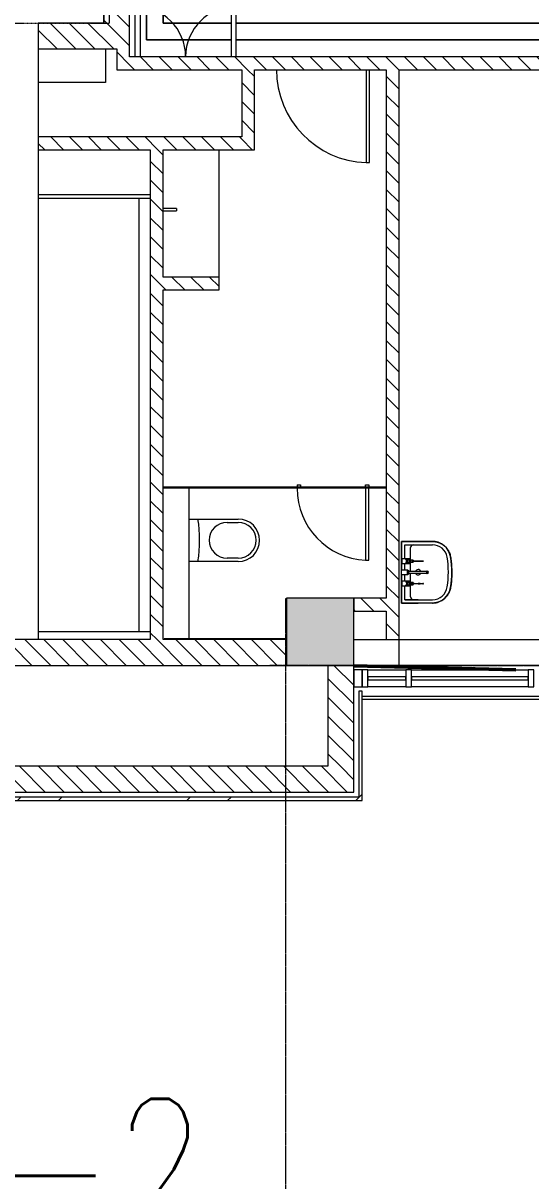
# Model space of a CAD drawing. Header units: millimetres. Extents: x -106145 to 154907, y -84585 to 152038.
# Drawn here: x -9385 to -4856, y -18864 to -8535 of the extents above; entities that cross this region are included whole.
import ezdxf

# ---------------------------------------------------------------- set-up
doc = ezdxf.new("R2010")
doc.units = ezdxf.units.MM
doc.linetypes.add('Cut Out Line _2_', pattern=[2, 1, -1])
doc.linetypes.add('Overhead', pattern=[3.96875, 2.38125, -1.5875])
for name, color, linetype, lineweight in [('A-ANNO-DIMS', 211, 'Continuous', 9), ('A-ANNO-DIMS-300', 211, 'Continuous', 9), ('A-DETL', 90, 'Continuous', 5), ('A-DOOR', 31, 'Continuous', 5), ('A-DOOR-FRAM', 31, 'Continuous', 9), ('A-FLOR', 192, 'Continuous', 5), ('A-GLAZ', 151, 'Continuous', 5), ('A-GLAZ-CURT', 52, 'Continuous', 5), ('A-GLAZ-CWMG', 51, 'Continuous', 5), ('A-WALL', 113, 'Continuous', 5), ('A-WALL-PATT', 111, 'Continuous', 5), ('C-TOPO-MAJR', 7, 'Continuous', 50), ('P-SANR-FIXT', 6, 'Continuous', 5), ('S-COLS', 52, 'Continuous', 5), ('S-STRS-MBND', 31, 'Overhead', 5)]:
    doc.layers.add(name, color=color, linetype=linetype, lineweight=lineweight)
doc.styles.add('RomanS', font='romans__.ttf', dxfattribs={"width": 0.8, "height": 1200})
doc.dimstyles.new('Diagonal_-_4_mm_RomanS_1', dxfattribs={"dimscale": 304.8, "dimtxt": 1219.023462, "dimasz": 1.476378, "dimexe": 0.984252, "dimexo": 0.0625, "dimgap": 0.19685, "dimtad": 1, "dimdec": 0, "dimzin": 0, "dimdsep": 46, "dimtxsty": 'RomanS', "dimblk1": 'OBLIQUE', "dimblk2": 'OBLIQUE', "dimsah": 1, "dimcen": 0.09, "dimdle": 2.362205, "dimazin": 0, "dimtfac": 1, "dimtdec": 4, "dimtix": 1, "dimtmove": 1, "dimatfit": 3, "dimfxl": 2.362205, "dimfxlon": 1, "dimtvp": 1, "dimtolj": 1, "dimtzin": 0, "dimarcsym": 2})
pattern_1 = [(315, (0, 0), (84.18955, 84.18955), [])]
pattern_2 = [(45, (0, 0), (-754.34, 754.34), []), (45, (0, 1143), (-754.34, 754.34), [])]

# ---------------------------------------------------------------- blocks, each defined once
blk = doc.blocks.new('M_Door-Passage-Double-Flush - SHD 1_0-11714148-Site Plan')
at = {"layer": 'A-DOOR', "color": 121, "lineweight": 9}
for p, q in [((-450, -63.85), (-450, -513.85)), ((-405, -513.85), (-405, -63.85)), ((405, -513.85), (405, -63.85)), ((450, -63.85), (450, -513.85)), ((-450, -513.85), (-405, -513.85)), ((450, -513.85), (405, -513.85))]:
    blk.add_line(p, q, dxfattribs=at)
at = {"layer": 'A-DOOR', "color": 41}
for centre, start, end in [((-450, -63.85), 270, 360), ((450, -63.85), 180, 270)]:
    blk.add_arc(centre, 450, start, end, dxfattribs=at)
blk = doc.blocks.new('DC_SglFl-W-Int - D _0_9-4087149-Site Plan')
at = {"layer": 'A-DOOR', "color": 121, "lineweight": 9}
for p, q in [((385, -57.5), (385, -887.5)), ((415, -887.5), (415, -57.5)), ((385, -887.5), (415, -887.5))]:
    blk.add_line(p, q, dxfattribs=at)
at = {"layer": 'A-DOOR', "color": 41}
blk.add_arc((415, -57.5), 830.5, 180.00991, 267.92997, dxfattribs=at)
blk = doc.blocks.new('TAPWARE_boiling-chilled_water_unit - HYTP-029-5776659-Site Plan')
at = {"layer": 'P-SANR-FIXT', "color": 41}
blk.add_line((-10, -350), (10, -350), dxfattribs=at)
for points, knots in [([(-10, -350), (-10, -362), (-10, -385), (-10, -419), (-10, -448), (-10, -465), (-10, -471)], [0, 0, 0, 0, 0.25, 0.5, 0.75, 0.8994544, 0.8994544, 0.8994544, 0.8994544]), ([(10, -471), (10, -465), (10, -448), (10, -419), (10, -385), (10, -362), (10, -350)], [0.1005456, 0.1005456, 0.1005456, 0.1005456, 0.25, 0.5, 0.75, 1, 1, 1, 1])]:
    blk.add_open_spline(points, degree=3, knots=knots, dxfattribs=at)
blk = doc.blocks.new('Rectangular Mullion - 50 x 150mm-10192813-Site Plan')
at = {"layer": 'A-GLAZ-CWMG', "color": 53, "lineweight": 18}
for p, q in [((0, 75), (-50, 75)), ((-50, 75), (-50, -75)), ((0, -75), (0, 75)), ((-50, -75), (0, -75))]:
    blk.add_line(p, q, dxfattribs=at)
blk = doc.blocks.new('DC_SglFl-W-Int - 0_6 toilet door-5533261-Site Plan')
at = {"layer": 'A-DOOR', "color": 121, "lineweight": 9}
for p, q in [((290, -6), (290, -646)), ((320, -646), (320, -6)), ((290, -646), (320, -646))]:
    blk.add_line(p, q, dxfattribs=at)
at = {"layer": 'A-DOOR', "color": 41}
for start, end in [(177.3162, 178.9362), (180.0162, 267.3162)]:
    blk.add_arc((320, -6), 641, start, end, dxfattribs=at)
at = {"layer": 'A-DOOR-FRAM', "color": 121}
for p, q in [((-320, 24), (-290, 24)), ((-320, 24), (-320, 6)), ((-290, 24), (-290, 6)), ((290, 24), (320, 24)), ((290, 6), (290, 24)), ((320, 24), (320, 6))]:
    blk.add_line(p, q, dxfattribs=at)
blk = doc.blocks.new('glazing frame5 - glazing frame-10195113-Site Plan')
at = {"layer": 'A-GLAZ', "color": 53, "lineweight": 18}
for p, q in [((-6361, -18305), (-6436, -18305)), ((-6436, -18305), (-6436, -18455)), ((-6361, -18455), (-6361, -18305)), ((1084, -18305), (1009, -18305)), ((1009, -18305), (1009, -18455)), ((1084, -18455), (1084, -18305)), ((-6436, -18455), (-6361, -18455)), ((1009, -18455), (1084, -18455))]:
    blk.add_line(p, q, dxfattribs=at)
blk = doc.blocks.new('System Panel - Glazed-10202413-Site Plan')
at = {"layer": 'A-GLAZ-CURT', "color": 133, "lineweight": 9}
for p, q in [((170, 13), (-170, 13)), ((-170, 13), (-170, -13)), ((170, -13), (170, 13)), ((-170, -13), (170, -13))]:
    blk.add_line(p, q, dxfattribs=at)
blk = doc.blocks.new('System Panel - Glazed-10195712-Site Plan')
at = {"layer": 'A-GLAZ-CURT', "color": 133, "lineweight": 9}
for p, q in [((520, 12.5), (-520, 12.5)), ((-520, 12.5), (-520, -12.5)), ((520, -12.5), (520, 12.5)), ((-520, -12.5), (520, -12.5))]:
    blk.add_line(p, q, dxfattribs=at)
blk = doc.blocks.new('Rectangular Mullion - 50 x 150mm-10202179-Site Plan')
at = {"layer": 'A-GLAZ-CWMG', "color": 253}
for p, q in [((-6311, -14305), (-5971, -14305)), ((-5971, -14455), (-6311, -14455))]:
    blk.add_line(p, q, dxfattribs=at)
blk = doc.blocks.new('Rectangular Mullion - 50 x 150mm-10195707-Site Plan')
at = {"layer": 'A-GLAZ-CWMG', "color": 253}
for p, q in [((25199, 55940), (25199, 56980)), ((25349, 56980), (25349, 55940))]:
    blk.add_line(p, q, dxfattribs=at)
blk = doc.blocks.new('Rectangular Mullion - 50 x 150mm-V53-Site Plan')
at = {"layer": 'A-GLAZ-CWMG', "color": 53, "lineweight": 18}
for p, q in [((-25, 75), (25, 75)), ((-25, -75), (-25, 75)), ((25, 75), (25, -75)), ((25, -75), (-25, -75))]:
    blk.add_line(p, q, dxfattribs=at)
blk = doc.blocks.new('22 4000 Toilet - Toto - CW763B w_FV4 - 22 4000 Toilet - Toto - CW763B w_FV4-5779779-Site Plan')
at = {"layer": 'P-SANR-FIXT', "color": 41}
for p, q in [((-190, -440), (-190, 0)), ((190, 0), (190, -440)), ((-160, -440), (-160, -340)), ((160, -340), (160, -440))]:
    blk.add_line(p, q, dxfattribs=at)
for centre, radius, start, end in [((0, 1105), 1200, 260.8891, 279.1109), ((0, -340), 160, 0, 180), ((0, -440), 190, 180, 360), ((0, -440), 160, 180, 0)]:
    blk.add_arc(centre, radius, start, end, dxfattribs=at)
blk = doc.blocks.new('BASIN_handwash_Type_B - HYBA-010-V95-Site Plan')
at = {"layer": 'P-SANR-FIXT', "color": 41}
for p, q in [((-275, -500), (-275, -224)), ((-275, -224), (-275, -500)), ((-245, -470), (-245, -224)), ((245, -470), (245, -224)), ((275, -224), (275, -500)), ((275, -224), (275, -500)), ((-275, -351), (-275, -500)), ((-245, -470), (-245, -351)), ((245, -351), (245, -470)), ((275, -500), (275, -351)), ((-110, -500), (-275, -500)), ((-275, -500), (-110, -500)), ((-118, -470), (-245, -470)), ((-108, -418), (-220, -418)), ((-5, -418), (-90, -418)), ((-19, -500), (-87, -500)), ((-87, -500), (-19, -500)), ((-18, -470), (-79, -470)), ((92, -418), (7, -418)), ((81, -470), (21, -470)), ((90, -500), (21, -500)), ((21, -500), (90, -500)), ((220, -418), (110, -418)), ((275, -500), (113, -500)), ((113, -500), (275, -500)), ((245, -470), (120, -470))]:
    blk.add_line(p, q, dxfattribs=at)
at = {"layer": 'P-SANR-FIXT', "color": 41, "flags": 128}
for points in [[(-139, -62), (-145, -63), (-152, -64), (-158, -66), (-165, -68), (-171, -71), (-177, -73), (-183, -76), (-189, -79), (-194, -82), (-200, -86), (-205, -90), (-211, -93), (-216, -98), (-221, -102), (-226, -106), (-230, -111), (-235, -116), (-239, -121), (-243, -126), (-247, -132), (-250, -137), (-254, -143), (-257, -149), (-260, -155), (-262, -161), (-265, -167), (-267, -173), (-269, -180), (-271, -186), (-272, -192), (-273, -199), (-274, -205), (-275, -212), (-275, -219), (-275, -224)], [(-51, -52), (-65, -53), (-98, -56), (-131, -60), (-139, -62)], [(42, -51), (35, -51), (2, -50), (-31, -51), (-45, -51)], [(135, -61), (102, -56), (69, -53), (46, -51)], [(275, -224), (275, -217), (274, -211), (274, -204), (273, -198), (272, -191), (270, -185), (269, -178), (267, -172), (264, -166), (262, -160), (259, -154), (256, -148), (253, -142), (250, -136), (246, -131), (242, -126), (238, -120), (234, -115), (230, -110), (225, -106), (220, -101), (215, -97), (210, -93), (205, -89), (199, -85), (193, -82), (188, -79), (182, -76), (176, -73), (170, -70), (163, -68), (157, -66), (151, -64), (144, -63), (138, -61)]]:
    blk.add_lwpolyline(points, dxfattribs=at)
at = {"layer": 'P-SANR-FIXT', "color": 41}
for centre, radius, start, end in [((-220, -393), 25, 180, 270), ((0, -351), 24.2, 107.5533, 254.5917), ((0, -351), 24.2, 291.7818, 66.0732), ((220, -393), 25, 270, 0)]:
    blk.add_arc(centre, radius, start, end, dxfattribs=at)
for centre, major_axis, start_param, end_param in [((-110, -224), (165, 0), 1.748277, 3.141593), ((-110, -224), (-135, 0), 4.890944, 6.283185), ((0, -884), (834, 0), 1.40836, 1.738187), ((0, -884), (804, 0), 1.408166, 1.737991), ((110, -224), (135, 0), 0, 1.419404), ((110, -224), (165, 0), 0, 1.418341)]:
    blk.add_ellipse(centre, major_axis=major_axis, ratio=0.999048, start_param=start_param, end_param=end_param, dxfattribs=at)
for points, knots in [([(-275, -224), (-275, -218), (-274, -205), (-271, -189), (-268, -177), (-265, -168), (-262, -159), (-258, -150), (-253, -142), (-248, -134), (-242, -126), (-237, -118), (-230, -111), (-223, -104), (-216, -98), (-209, -92), (-201, -86), (-193, -81), (-184, -77), (-173, -71), (-158, -66), (-145, -63), (-139, -62)], [-1, -1, -1, -1, -0.916667, -0.833333, -0.791667, -0.75, -0.708333, -0.666667, -0.625, -0.583333, -0.541667, -0.5, -0.458333, -0.416667, -0.375, -0.333333, -0.291667, -0.25, -0.208333, -0.166667, -0.083333, 0, 0, 0, 0]), ([(-139, -62), (-124, -59), (-94, -55), (-33, -50), (29, -50), (89, -54), (120, -58), (135, -61)], [-1, -1, -1, -1, -0.833333, -0.666667, -0.333333, -0.166667, 0, 0, 0, 0]), ([(135, -61), (141, -62), (154, -65), (170, -70), (181, -75), (190, -80), (199, -85), (207, -90), (214, -96), (222, -103), (229, -109), (235, -117), (241, -124), (247, -132), (252, -140), (257, -149), (261, -158), (265, -167), (268, -176), (271, -189), (274, -204), (275, -217), (275, -224)], [-1, -1, -1, -1, -0.916667, -0.833333, -0.791667, -0.75, -0.708333, -0.666667, -0.625, -0.583333, -0.541667, -0.5, -0.458333, -0.416667, -0.375, -0.333333, -0.291667, -0.25, -0.208333, -0.166667, -0.083333, 0, 0, 0, 0])]:
    blk.add_open_spline(points, degree=3, knots=knots, dxfattribs=at)
blk = doc.blocks.new('TAPWARE_wall_mount_elbow_levers - HYTP-038-V96-Site Plan')
at = {"layer": 'P-SANR-FIXT'}
for p, q in [((-99, 242), (-101, 242)), ((-101, 237), (-101, 242)), ((-101, 242), (-101, 237)), ((-99, 242), (-101, 242)), ((-101, 237), (-101, 242)), ((-101, 242), (-101, 237)), ((-101, 213), (-101, 237)), ((-101, 213), (-101, 237)), ((-101, 195), (-101, 213)), ((-101, 213), (-101, 195)), ((-101, 195), (-101, 213)), ((-101, 213), (-101, 195)), ((-99, 237), (-99, 242)), ((-99, 242), (-99, 237)), ((-99, 237), (-99, 242)), ((-99, 242), (-99, 237)), ((-99, 237), (-99, 213)), ((-99, 237), (-99, 213)), ((-99, 195), (-99, 213)), ((-99, 213), (-99, 195)), ((-99, 195), (-99, 213)), ((-99, 213), (-99, 195)), ((-10, 276), (-10, 272)), ((-8, 220), (-8, 100)), ((7, 100), (7, 220)), ((10, 272), (10, 276)), ((101, 242), (99, 242)), ((99, 237), (99, 242)), ((99, 242), (99, 237)), ((99, 213), (99, 237)), ((99, 195), (99, 213)), ((99, 213), (99, 195)), ((101, 237), (101, 242)), ((101, 242), (101, 237)), ((101, 237), (101, 213)), ((101, 195), (101, 213)), ((101, 213), (101, 195)), ((-110, 126), (-120, 116)), ((-120, 116), (-120, 91)), ((-110, 111), (-120, 101)), ((-100, 116), (-114, 116)), ((-110, 150), (-110, 111)), ((-110, 150), (-110, 126)), ((-100, 150), (-109, 150)), ((-100, 150), (-109, 150)), ((-100, 126), (-109, 126)), ((-101, 152), (-101, 195)), ((-101, 152), (-101, 195)), ((-101, 134), (-101, 152)), ((-101, 134), (-101, 152)), ((-101, 151), (-101, 146)), ((-101, 151), (-101, 146)), ((-101, 134), (-99, 134)), ((-101, 134), (-99, 134)), ((-91, 150), (-100, 150)), ((-91, 150), (-100, 150)), ((-91, 126), (-100, 126)), ((-86, 116), (-100, 116)), ((-99, 195), (-99, 152)), ((-99, 195), (-99, 152)), ((-99, 152), (-99, 134)), ((-99, 152), (-99, 134)), ((-99, 146), (-99, 151)), ((-99, 146), (-99, 151)), ((-90, 111), (-90, 150)), ((-90, 126), (-90, 150)), ((-80, 116), (-90, 126)), ((-80, 101), (-90, 111)), ((-80, 91), (-80, 116)), ((-10, 110), (-20, 100)), ((0, 110), (-9, 110)), ((9, 110), (0, 110)), ((20, 100), (10, 110)), ((90, 126), (80, 116)), ((80, 116), (80, 91)), ((90, 111), (80, 101)), ((86, 116), (100, 116)), ((90, 150), (90, 111)), ((90, 150), (90, 126)), ((91, 150), (100, 150)), ((91, 150), (100, 150)), ((91, 126), (100, 126)), ((99, 152), (99, 195)), ((99, 134), (99, 152)), ((99, 151), (99, 146)), ((99, 134), (101, 134)), ((100, 150), (109, 150)), ((100, 150), (109, 150)), ((100, 126), (109, 126)), ((100, 116), (114, 116)), ((101, 195), (101, 152)), ((101, 152), (101, 134)), ((101, 146), (101, 151)), ((110, 111), (110, 150)), ((110, 126), (110, 150)), ((120, 116), (110, 126)), ((120, 101), (110, 111)), ((120, 91), (120, 116)), ((-124, 50), (-124, 45)), ((-124, 50), (-76, 50)), ((-121, 50), (-124, 50)), ((-124, 45), (-112, 45)), ((-76, 45), (-124, 45)), ((-120, 101), (-120, 46)), ((-100, 101), (-120, 101)), ((-120, 91), (-110, 81)), ((-100, 91), (-120, 91)), ((-100, 46), (-120, 46)), ((-112, 45), (-112, 45)), ((-88, 45), (-112, 45)), ((-80, 101), (-100, 101)), ((-80, 91), (-100, 91)), ((-80, 46), (-100, 46)), ((-90, 81), (-80, 91)), ((-88, 45), (-88, 45)), ((-88, 45), (-76, 45)), ((-80, 46), (-80, 101)), ((-76, 50), (-79, 50)), ((-76, 45), (-76, 50)), ((-20, 100), (-20, 45)), ((0, 100), (-20, 100)), ((0, 45), (-20, 45)), ((20, 100), (0, 100)), ((20, 45), (0, 45)), ((20, 45), (20, 100)), ((76, 50), (76, 45)), ((76, 50), (124, 50)), ((79, 50), (76, 50)), ((76, 45), (88, 45)), ((124, 45), (76, 45)), ((80, 101), (80, 46)), ((80, 101), (100, 101)), ((80, 91), (90, 81)), ((80, 91), (100, 91)), ((80, 46), (100, 46)), ((112, 45), (88, 45)), ((88, 45), (88, 45)), ((100, 101), (120, 101)), ((100, 91), (120, 91)), ((100, 46), (120, 46)), ((110, 81), (120, 91)), ((112, 45), (112, 45)), ((112, 45), (124, 45)), ((120, 46), (120, 101)), ((124, 50), (121, 50)), ((124, 45), (124, 50))]:
    blk.add_line(p, q, dxfattribs=at)
at = {"layer": 'P-SANR-FIXT', "flags": 128}
for points in [[(-8, 272), (-8, 271), (-8, 271), (-8, 270), (-8, 269), (-8, 268), (-8, 267), (-8, 266), (-8, 265), (-8, 264), (-8, 262), (-8, 261), (-8, 260), (-8, 258), (-8, 257), (-8, 255), (-8, 254), (-8, 252), (-8, 250), (-8, 248), (-8, 247), (-8, 245), (-8, 243), (-8, 241), (-8, 239), (-8, 237), (-8, 235), (-8, 233), (-8, 231), (-8, 229), (-8, 226), (-8, 224), (-8, 222), (-8, 220)], [(7, 220), (7, 222), (7, 224), (7, 227), (7, 229), (7, 231), (7, 233), (7, 235), (7, 237), (7, 239), (7, 241), (7, 243), (7, 245), (7, 247), (7, 248), (7, 250), (7, 252), (7, 254), (7, 255), (7, 257), (7, 258), (7, 260), (7, 261), (7, 263), (7, 264), (7, 265), (7, 266), (7, 267), (7, 268), (7, 269), (7, 270), (7, 271), (7, 271), (7, 272)], [(-109, 150), (-109, 150), (-108, 151), (-108, 151), (-107, 151), (-107, 152), (-106, 152), (-105, 152), (-105, 152), (-104, 153), (-104, 153), (-103, 153), (-103, 153), (-102, 154), (-101, 154), (-101, 154)], [(-109, 150), (-109, 150), (-108, 151), (-108, 151), (-107, 151), (-107, 152), (-106, 152), (-105, 152), (-105, 152), (-104, 153), (-104, 153), (-103, 153), (-103, 153), (-102, 154), (-101, 154), (-101, 154)], [(-99, 154), (-98, 154), (-98, 153), (-97, 153), (-96, 153), (-96, 153), (-95, 153), (-95, 152), (-94, 152), (-94, 152), (-93, 151), (-93, 151), (-92, 151), (-92, 150), (-91, 150), (-91, 150)], [(-99, 154), (-98, 154), (-98, 153), (-97, 153), (-96, 153), (-96, 153), (-95, 153), (-95, 152), (-94, 152), (-94, 152), (-93, 151), (-93, 151), (-92, 151), (-92, 150), (-91, 150), (-91, 150)], [(91, 150), (91, 150), (92, 151), (92, 151), (93, 151), (93, 152), (94, 152), (95, 152), (95, 152), (96, 153), (96, 153), (97, 153), (97, 153), (98, 154), (99, 154), (99, 154)], [(91, 150), (91, 150), (92, 151), (92, 151), (93, 151), (93, 152), (94, 152), (95, 152), (95, 152), (96, 153), (96, 153), (97, 153), (97, 153), (98, 154), (99, 154), (99, 154)], [(101, 154), (102, 154), (102, 153), (103, 153), (104, 153), (104, 153), (105, 153), (105, 152), (106, 152), (106, 152), (107, 151), (107, 151), (108, 151), (108, 150), (109, 150), (109, 150)], [(101, 154), (102, 154), (102, 153), (103, 153), (104, 153), (104, 153), (105, 153), (105, 152), (106, 152), (106, 152), (107, 151), (107, 151), (108, 151), (108, 150), (109, 150), (109, 150)]]:
    blk.add_lwpolyline(points, dxfattribs=at)
at = {"layer": 'P-SANR-FIXT'}
for centre, major_axis, start_param, end_param in [((0, 276), (-10, 0), 3.141593, 6.283185), ((0, 272), (10, 0), 0, 3.141593), ((0, 276), (10, 0), 3.141593, 3.403392), ((0, 272), (10, 0), 3.141593, 4.18879), ((0, 272), (-7.5, 0), 3.141593, 6.283185), ((0, 272), (7.5, 0), 3.141593, 4.18879), ((0, 272), (10, 0), 5.235988, 6.283185), ((0, 272), (-7.5, 0), 2.356194, 3.141593), ((0, 276), (-10, 0), 2.879793, 3.141593)]:
    blk.add_ellipse(centre, major_axis=major_axis, ratio=0.968067, start_param=start_param, end_param=end_param, dxfattribs=at)
blk = doc.blocks.new('MM-HOSPITAL A _ B BLOCK-2022_11_05_CENTRAL_rvt-1-Site Plan')
at = {"layer": 'A-WALL-PATT'}
h = blk.add_hatch(dxfattribs=at)
h.set_pattern_fill('FP_19', color=90, style=0, pattern_type=2)
h.set_pattern_definition(pattern_1)
h.paths.add_polyline_path([(-8436, -8535), (-8436, -6335), (-8666, -6335), (-8666, -8535), (-8595, -8535)], flags=0)
h = blk.add_hatch(dxfattribs=at)
h.set_pattern_fill('FP_19', color=90, style=0, pattern_type=2)
h.set_pattern_definition(pattern_1)
h.paths.add_polyline_path([(-8436, -8765), (-8436, -8535), (-9251, -8535), (-9251, -8765), (-8551, -8765)], flags=0)
h = blk.add_hatch(dxfattribs=at)
h.set_pattern_fill('FP_19', color=90, style=0, pattern_type=2)
h.set_pattern_definition(pattern_1)
h.paths.add_polyline_path([(-8436, -8950), (-8436, -8765), (-8551, -8765), (-8551, -8950)], flags=0)
h = blk.add_hatch(dxfattribs=at)
h.set_pattern_fill('FP_19', color=90, style=0, pattern_type=2)
h.set_pattern_definition(pattern_1)
h.paths.add_polyline_path([(-6146, -8950), (-6146, -8835), (-8436, -8835), (-8436, -8950), (-6494, -8950)], flags=0)
h = blk.add_hatch(dxfattribs=at)
h.set_pattern_fill('FP_19', color=90, style=0, pattern_type=2)
h.set_pattern_definition(pattern_1)
h.paths.add_polyline_path([(-6031, -14035), (-6031, -8835), (-6146, -8835), (-6146, -14035)], flags=0)
h = blk.add_hatch(dxfattribs=at)
h.set_pattern_fill('FP_19', color=90, style=0, pattern_type=2)
h.set_pattern_definition(pattern_1)
h.paths.add_polyline_path([(6094, -8950), (9159, -8950), (9159, -8835), (-6031, -8835), (-6031, -8950), (5058, -8950)], flags=0)
h = blk.add_hatch(dxfattribs=at)
h.set_pattern_fill('FP_19', color=90, style=0, pattern_type=2)
h.set_pattern_definition(pattern_1)
h.paths.add_polyline_path([(-7321, -9665), (-7321, -8950), (-7436, -8950), (-7436, -9665)], flags=0)
h = blk.add_hatch(dxfattribs=at)
h.set_pattern_fill('FP_19', color=90, style=0, pattern_type=2)
h.set_pattern_definition(pattern_1)
h.paths.add_polyline_path([(-7436, -9665), (-7436, -9550), (-9251, -9550), (-9251, -9665), (-7544, -9665)], flags=0)
h = blk.add_hatch(dxfattribs=at)
h.set_pattern_fill('FP_19', color=90, style=0, pattern_type=2)
h.set_pattern_definition(pattern_1)
h.paths.add_polyline_path([(-8136, -14035), (-8136, -9665), (-8251, -9665), (-8251, -14035)], flags=0)
h = blk.add_hatch(dxfattribs=at)
h.set_pattern_fill('FP_19', color=90, style=0, pattern_type=2)
h.set_pattern_definition(pattern_1)
h.paths.add_polyline_path([(-8136, -10915), (-7636, -10915), (-7636, -10800), (-8136, -10800)], flags=0)
h = blk.add_hatch(dxfattribs=at)
h.set_pattern_fill('FP_19', color=90, style=0, pattern_type=2)
h.set_pattern_definition(pattern_1)
h.paths.add_polyline_path([(-6436, -13780), (-6146, -13780), (-6146, -13665), (-6436, -13665)], flags=0)
h = blk.add_hatch(dxfattribs=at)
h.set_pattern_fill('FP_19', color=90, style=0, pattern_type=2)
h.set_pattern_definition(pattern_1)
h.paths.add_polyline_path([(-8595, -14265), (-7036, -14265), (-7036, -14035), (-9481, -14035), (-9481, -14265)], flags=0)
h = blk.add_hatch(dxfattribs=at)
h.set_pattern_fill('FP_19', color=90, style=0, pattern_type=2)
h.set_pattern_definition(pattern_1)
h.paths.add_polyline_path([(-6666, -15165), (-6436, -15165), (-6436, -14265), (-6666, -14265)], flags=0)
h = blk.add_hatch(dxfattribs=at)
h.set_pattern_fill('FP_20', color=41, style=0, pattern_type=2)
h.set_pattern_definition(pattern_2)
h.paths.add_polyline_path([(-6361, -15440), (-6361, -14495), (-6391, -14495), (-6391, -15440)], flags=0)
h = blk.add_hatch(dxfattribs=at)
h.set_pattern_fill('FP_19', color=90, style=0, pattern_type=2)
h.set_pattern_definition(pattern_1)
h.paths.add_polyline_path([(-6494, -15395), (-6436, -15395), (-6436, -15165), (-15741, -15165), (-15741, -15395), (-7544, -15395)], flags=0)
h = blk.add_hatch(dxfattribs=at)
h.set_pattern_fill('FP_20', color=41, style=0, pattern_type=2)
h.set_pattern_definition(pattern_2)
h.paths.add_polyline_path([(-8595, -15470), (-6361, -15470), (-6361, -15440), (-15786, -15440), (-15786, -15470), (-9645, -15470)], flags=0)
at = {"layer": 'S-COLS'}
blk.add_hatch(color=256, dxfattribs=at).paths.add_polyline_path([(-6494, -14265), (-6436, -14265), (-6436, -13665), (-7036, -13665), (-7036, -14265), (-6666, -14265)], flags=0)
at = {"layer": 'A-FLOR', "color": 41}
for p, q in [((-8286, -6485), (-8286, -8685)), ((-8286, -8685), (-8286, -6485)), ((-8136, -8535), (-8136, -6635)), ((-8136, -6635), (-8136, -8535)), ((-7531, -8535), (-8136, -8535)), ((-8136, -8535), (-7531, -8535)), ((8859, -8535), (-7486, -8535)), ((-7486, -8535), (8859, -8535)), ((-8651, -8765), (-8651, -9065)), ((-8286, -8685), (-7531, -8685)), ((-7531, -8685), (-8286, -8685)), ((-7486, -8685), (9009, -8685)), ((9009, -8685), (-7486, -8685)), ((-8651, -9065), (-9251, -9065)), ((-7636, -10800), (-7636, -9665)), ((-9251, -10065), (-8251, -10065)), ((-8251, -13965), (-9251, -13965))]:
    blk.add_line(p, q, dxfattribs=at)
at = {"layer": 'A-WALL', "color": 61, "lineweight": 18}
for p, q in [((-8666, -6335), (-8666, -8535)), ((-8436, -8535), (-8436, -6335)), ((-8666, -8535), (-9251, -8535)), ((-9251, -8535), (-9251, -8765)), ((-8436, -8765), (-8436, -8535)), ((-9251, -8765), (-8551, -8765)), ((-8551, -8765), (-8551, -8950)), ((-8436, -8835), (-8436, -8765)), ((-6146, -8835), (-8436, -8835)), ((-6031, -8835), (-6146, -8835)), ((9159, -8835), (-6031, -8835)), ((-8551, -8950), (-8436, -8950)), ((-8436, -8950), (-7436, -8950)), ((-7436, -8950), (-7436, -9550)), ((-7321, -9665), (-7321, -8950)), ((-7321, -8950), (-6146, -8950)), ((-6146, -8950), (-6146, -13665)), ((-6031, -14035), (-6031, -8950)), ((-6031, -8950), (-3086, -8950)), ((-7436, -9550), (-9251, -9550)), ((-9251, -9550), (-9251, -9665)), ((-9251, -9665), (-8251, -9665)), ((-8251, -9665), (-8251, -14035)), ((-8136, -9665), (-7436, -9665)), ((-8136, -10800), (-8136, -9665)), ((-7436, -9665), (-7321, -9665)), ((-7636, -10800), (-8136, -10800)), ((-7636, -10915), (-7636, -10800)), ((-8136, -14035), (-8136, -10915)), ((-8136, -10915), (-7636, -10915)), ((-6146, -13665), (-6436, -13665)), ((-6436, -13665), (-6436, -13780)), ((-6436, -13780), (-6146, -13780)), ((-6146, -13780), (-6146, -14035)), ((-8251, -14035), (-9481, -14035)), ((-7036, -14035), (-8136, -14035)), ((-7036, -14265), (-7036, -14035)), ((-6146, -14035), (-6031, -14035))]:
    blk.add_line(p, q, dxfattribs=at)
at = {"layer": 'A-WALL', "color": 41}
for p, q in [((-9251, -8765), (-9251, -9550)), ((-9251, -9665), (-9251, -14035)), ((-8251, -10100), (-9251, -10100)), ((-8351, -13965), (-8351, -10100)), ((-8136, -12673), (-6146, -12673)), ((-6146, -12685), (-8136, -12685)), ((-7906, -12685), (-7906, -14026)), ((-8127, -14026), (-7045, -14026)), ((-6436, -14035), (-6146, -14035)), ((-6031, -14265), (-6031, -14035)), ((-6031, -14035), (-3086, -14035)), ((-6436, -14265), (-6666, -14265))]:
    blk.add_line(p, q, dxfattribs=at)
at = {"layer": 'A-WALL', "color": 53, "lineweight": 18}
for p, q in [((-9481, -14265), (-7036, -14265)), ((-6666, -14265), (-6666, -15165)), ((-6436, -15165), (-6436, -14265)), ((-6361, -14495), (-6391, -14495)), ((-6391, -14495), (-6391, -15440)), ((-6361, -15440), (-6361, -14495)), ((-6666, -15165), (-15511, -15165)), ((-6436, -15395), (-6436, -15165)), ((-6391, -15440), (-15786, -15440)), ((-15786, -15470), (-6361, -15470)), ((-15741, -15395), (-6436, -15395)), ((-6361, -15470), (-6361, -15440))]:
    blk.add_line(p, q, dxfattribs=at)
at = {"layer": 'A-WALL', "color": 253}
for p, q in [((-6031, -14265), (-6436, -14265)), ((-3086, -14265), (-6031, -14265)), ((-6361, -14540), (1009, -14540)), ((1009, -14570), (-6361, -14570))]:
    blk.add_line(p, q, dxfattribs=at)
at = {"layer": 'S-COLS', "color": 41}
for p, q in [((-6436, -13665), (-7036, -13665)), ((-7036, -13665), (-7036, -14265)), ((-6436, -14265), (-6436, -13665)), ((-7036, -14265), (-6666, -14265)), ((-6666, -14265), (-6436, -14265))]:
    blk.add_line(p, q, dxfattribs=at)
at = {"layer": 'S-STRS-MBND', "color": 41}
for p, q in [((-8666, -8535), (-8666, -6335)), ((-8616, -8535), (-8616, -6335)), ((-9481, -8535), (-8666, -8535)), ((-9481, -8535), (-8616, -8535))]:
    blk.add_line(p, q, dxfattribs=at)
at = {"color": 253, "lineweight": 5}
for name, p, rotation in [('M_Door-Passage-Double-Flush - SHD 1_0-11714148-Site Plan', (-7936, -8899), 180), ('TAPWARE_boiling-chilled_water_unit - HYTP-029-5776659-Site Plan', (-7666, -10200), 270.0000000000002), ('22 4000 Toilet - Toto - CW763B w_FV4 - 22 4000 Toilet - Toto - CW763B w_FV4-5779779-Site Plan', (-7906, -13149), 89.99999999999955), ('BASIN_handwash_Type_B - HYBA-010-V95-Site Plan', (-5511, -13434), 269.9999999999772), ('TAPWARE_wall_mount_elbow_levers - HYTP-038-V96-Site Plan', (-6056, -13435), 269.9999975526871), ('Rectangular Mullion - 50 x 150mm-10192813-Site Plan', (-6361, -14380), 180), ('Rectangular Mullion - 50 x 150mm-10195707-Site Plan', (51059, -39654), 89.9999999999999)]:
    blk.add_blockref(name, p, dxfattribs=dict(at, rotation=rotation))
for name, p in [('DC_SglFl-W-Int - D _0_9-4087149-Site Plan', (-6711, -8892)), ('DC_SglFl-W-Int - 0_6 toilet door-5533261-Site Plan', (-6621, -12679)), ('glazing frame5 - glazing frame-10195113-Site Plan', (0, 4000)), ('Rectangular Mullion - 50 x 150mm-10202179-Site Plan', (0, 0)), ('System Panel - Glazed-10202413-Site Plan', (-6141, -14380)), ('System Panel - Glazed-10195712-Site Plan', (-5401, -14380))]:
    blk.add_blockref(name, p, dxfattribs=at)
at = {"color": 253, "lineweight": 5, "extrusion": (0, 0, -1), "rotation": 180}
for p in [(5946, -14380), (4856, -14380)]:
    blk.add_blockref('Rectangular Mullion - 50 x 150mm-V53-Site Plan', p, dxfattribs=at)
blk = doc.blocks.new('DIMBLOCK7-Site Plan')
at = {"layer": 'A-ANNO-DIMS-300', "transparency": 16777216}
for p, q in [((-14808, -28593), (-14808, -29613)), ((-14808, -29313), (-14808, -28593)), ((-7036, -28593), (-7036, -29613)), ((-7036, -29313), (-7036, -28593)), ((-15528, -29313), (-6316, -29313))]:
    blk.add_line(p, q, dxfattribs=at)
at = {"layer": 'A-ANNO-DIMS-300', "lineweight": 35, "transparency": 16777216}
for p, q in [((-14808, -29313), (-14583, -29088)), ((-7036, -29313), (-6811, -29088)), ((-14808, -29313), (-15033, -29538)), ((-7036, -29313), (-7261, -29538))]:
    blk.add_line(p, q, dxfattribs=at)
at = {"layer": 'A-ANNO-DIMS-300', "transparency": 16777216}
blk.add_ellipse((-13005, -29313), major_axis=(0, 11533), ratio=0.180612, start_param=4.712389, end_param=6.283185, dxfattribs=at)
at = {"layer": 'A-ANNO-DIMS-300', "color": 0, "transparency": 16777216, "char_height": 1200, "attachment_point": 1, "line_spacing_factor": 0.983083, "style": 'RomanS'}
for s, insert, width in [('7772', (-16623, -16167), 4341.3), ('FROM FACE OF COL. AA-2', (-24910, -18133), 24231.04)]:
    blk.add_mtext(s, dxfattribs=dict(at, insert=insert, width=width))
blk = doc.blocks.new('_Oblique')
at = {"color": 0, "linetype": 'ByBlock', "lineweight": -2}
blk.add_line((-0.5, -0.5), (0.5, 0.5), dxfattribs=at)

msp = doc.modelspace()

# ---------------------------------------------------------------- block references
at = {"lineweight": 5}
msp.add_blockref('MM-HOSPITAL A _ B BLOCK-2022_11_05_CENTRAL_rvt-1-Site Plan', (0, 0), dxfattribs=at)

# ---------------------------------------------------------------- dimensions: what is measured, and where the dimension line sits
at = {"layer": 'A-ANNO-DIMS'}
dim = msp.add_linear_dim(base=(-7036.25, -29313.13), p1=(-14808.18, -28593.13), p2=(-7036.25, -28593.13), text='<>\\XFROM FACE OF COL. AA-2', dimstyle='Diagonal_-_4_mm_RomanS_1', override={"dimpost": '<>', "dimfxl": 7771.926297}, dxfattribs=at)
dim.commit()
dim.dimension.update_dxf_attribs({"geometry": 'DIMBLOCK7-Site Plan', "text_midpoint": (-16622.97, -17767.19), "dimtype": 160})

# ---------------------------------------------------------------- next in the draw order: linework, layer by layer
at = {"layer": 'A-DETL', "linetype": 'Cut Out Line _2_'}
for p, q in [((-7045.25, -13665), (-7045.25, -32665)), ((-14611.25, -14264.95), (57388.75, -14264.95)), ((1613.75, -14264.95), (-7186.25, -14264.95))]:
    msp.add_line(p, q, dxfattribs=at)
at = {"layer": 'C-TOPO-MAJR'}
msp.add_line((-6436.25, -14270.44), (-4990.11, -14304.95), dxfattribs=at)

doc.saveas('drawing.dxf')
